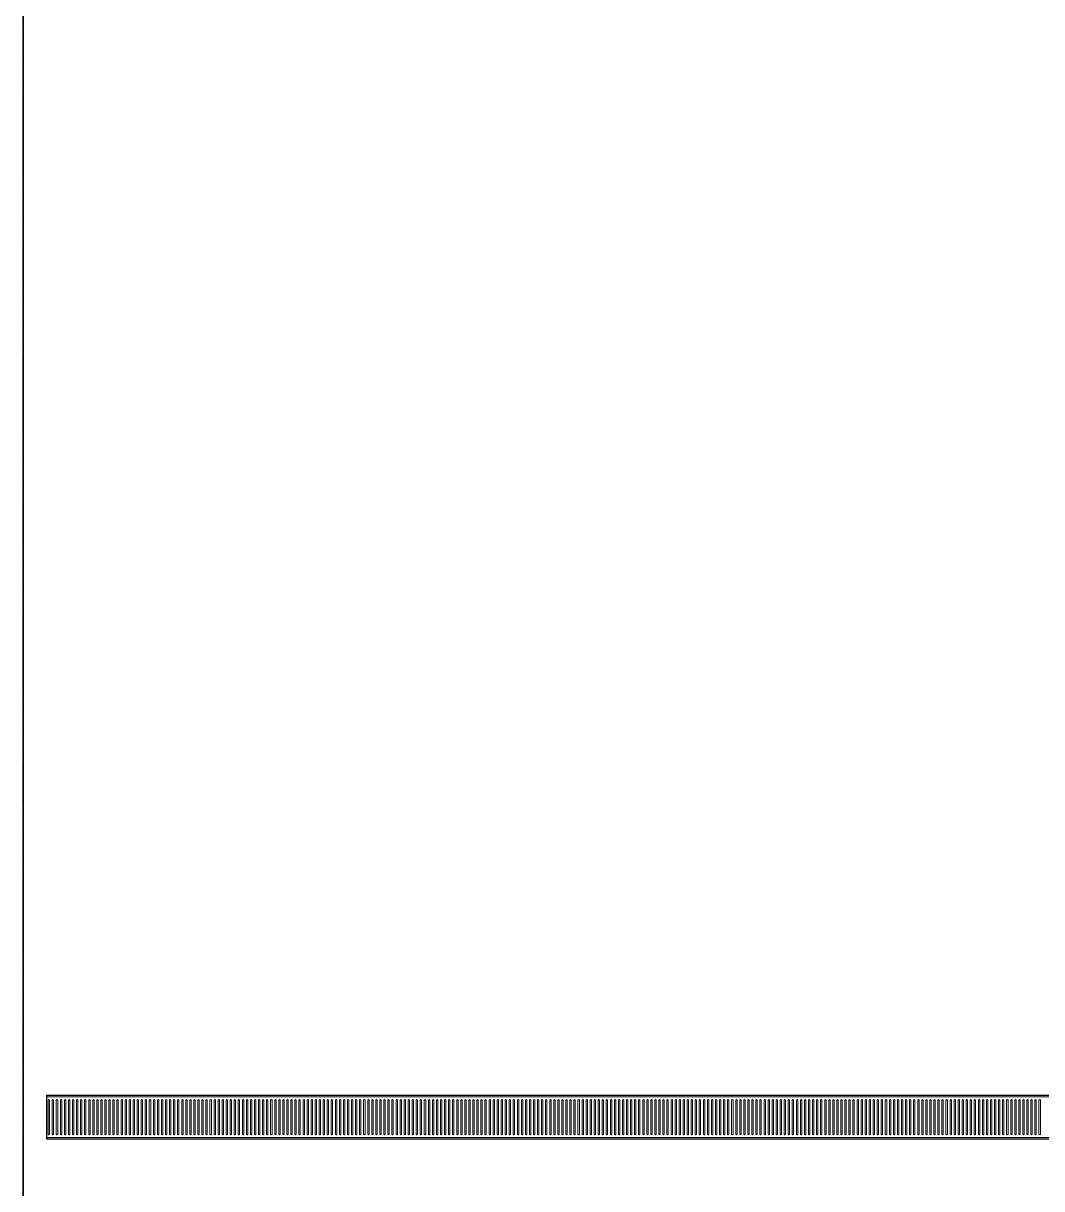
# Model space of a CAD drawing. Header units: millimetres. Extents: x -677815 to 476396, y -125373 to 39000.
# Drawn here: x 0 to 7556, y 4417 to 13061 of the extents above; entities that cross this region are included whole.
import ezdxf

# ---------------------------------------------------------------- set-up
doc = ezdxf.new("R2010")
doc.units = ezdxf.units.MM
doc.linetypes.add('Xref building Toll$0$Grid Line', pattern=[22.225, 12.7, -3.175, 3.175, -3.175])
for name, color, linetype, lineweight in [('AM_BOR', 4, 'Continuous', 25), ('Xref building Toll$0$A-FLOR', 192, 'Continuous', 25), ('Xref building Toll$0$A-GENM', 13, 'Continuous', 9)]:
    doc.layers.add(name, color=color, linetype=linetype, lineweight=lineweight)
doc.layers.add('Xref building Toll$0$S-GRID', color=8, linetype='Continuous')

# ---------------------------------------------------------------- blocks, each defined once
blk = doc.blocks.new('Xref building Toll$0$Toll Grids')
at = {"layer": 'Xref building Toll$0$S-GRID', "linetype": 'Xref building Toll$0$Grid Line'}
blk.add_line((0, -125373.3), (0, 36031.5), dxfattribs=at)
blk = doc.blocks.new('Xref building Toll$0$Trench_Drain_5744 - 300mm Wide-1264381-MASTER GROUND FLOOR')
at = {"layer": 'Xref building Toll$0$A-GENM'}
for p, q in [((-26929.5, 162.7), (-26929.5, -162.7)), ((-26929.5, 162.7), (26929.5, 162.7)), ((-26929.5, 150), (26929.5, 150)), ((-26919.5, -125), (-26919.5, 125)), ((-26909.5, 125), (-26909.5, -125)), ((-26889.5, -125), (-26889.5, 125)), ((-26879.5, 125), (-26879.5, -125)), ((-26859.5, -125), (-26859.5, 125)), ((-26849.5, 125), (-26849.5, -125)), ((-26829.5, -125), (-26829.5, 125)), ((-26819.5, 125), (-26819.5, -125)), ((-26799.5, -125), (-26799.5, 125)), ((-26789.5, 125), (-26789.5, -125)), ((-26769.5, -125), (-26769.5, 125)), ((-26759.5, 125), (-26759.5, -125)), ((-26739.5, -125), (-26739.5, 125)), ((-26729.5, 125), (-26729.5, -125)), ((-26709.5, -125), (-26709.5, 125)), ((-26699.5, 125), (-26699.5, -125)), ((-26679.5, -125), (-26679.5, 125)), ((-26669.5, 125), (-26669.5, -125)), ((-26649.5, -125), (-26649.5, 125)), ((-26639.5, 125), (-26639.5, -125)), ((-26619.4, -125), (-26619.4, 125)), ((-26609.4, 125), (-26609.4, -125)), ((-26589.4, -125), (-26589.4, 125)), ((-26579.4, 125), (-26579.4, -125)), ((-26559.4, -125), (-26559.4, 125)), ((-26549.4, 125), (-26549.4, -125)), ((-26529.4, -125), (-26529.4, 125)), ((-26519.4, 125), (-26519.4, -125)), ((-26499.4, -125), (-26499.4, 125)), ((-26489.4, 125), (-26489.4, -125)), ((-26469.4, -125), (-26469.4, 125)), ((-26459.4, 125), (-26459.4, -125)), ((-26439.4, -125), (-26439.4, 125)), ((-26429.4, 125), (-26429.4, -125)), ((-26409.4, -125), (-26409.4, 125)), ((-26399.4, 125), (-26399.4, -125)), ((-26379.4, -125), (-26379.4, 125)), ((-26369.4, 125), (-26369.4, -125)), ((-26349.4, -125), (-26349.4, 125)), ((-26339.4, 125), (-26339.4, -125)), ((-26319.4, -125), (-26319.4, 125)), ((-26309.4, 125), (-26309.4, -125)), ((-26289.4, -125), (-26289.4, 125)), ((-26279.4, 125), (-26279.4, -125)), ((-26259.4, -125), (-26259.4, 125)), ((-26249.4, 125), (-26249.4, -125)), ((-26229.4, -125), (-26229.4, 125)), ((-26219.4, 125), (-26219.4, -125)), ((-26199.4, -125), (-26199.4, 125)), ((-26189.4, 125), (-26189.4, -125)), ((-26169.4, -125), (-26169.4, 125)), ((-26159.4, 125), (-26159.4, -125)), ((-26139.4, -125), (-26139.4, 125)), ((-26129.4, 125), (-26129.4, -125)), ((-26109.4, -125), (-26109.4, 125)), ((-26099.4, 125), (-26099.4, -125)), ((-26079.4, -125), (-26079.4, 125)), ((-26069.4, 125), (-26069.4, -125)), ((-26049.4, -125), (-26049.4, 125)), ((-26039.4, 125), (-26039.4, -125)), ((-26019.3, -125), (-26019.3, 125)), ((-26009.3, 125), (-26009.3, -125)), ((-25989.3, -125), (-25989.3, 125)), ((-25979.3, 125), (-25979.3, -125)), ((-25959.3, -125), (-25959.3, 125)), ((-25949.3, 125), (-25949.3, -125)), ((-25929.3, -125), (-25929.3, 125)), ((-25919.3, 125), (-25919.3, -125)), ((-25899.3, -125), (-25899.3, 125)), ((-25889.3, 125), (-25889.3, -125)), ((-25869.3, -125), (-25869.3, 125)), ((-25859.3, 125), (-25859.3, -125)), ((-25839.3, -125), (-25839.3, 125)), ((-25829.3, 125), (-25829.3, -125)), ((-25809.3, -125), (-25809.3, 125)), ((-25799.3, 125), (-25799.3, -125)), ((-25779.3, -125), (-25779.3, 125)), ((-25769.3, 125), (-25769.3, -125)), ((-25749.3, -125), (-25749.3, 125)), ((-25739.3, 125), (-25739.3, -125)), ((-25719.3, -125), (-25719.3, 125)), ((-25709.3, 125), (-25709.3, -125)), ((-25689.3, -125), (-25689.3, 125)), ((-25679.3, 125), (-25679.3, -125)), ((-25659.3, -125), (-25659.3, 125)), ((-25649.3, 125), (-25649.3, -125)), ((-25629.3, -125), (-25629.3, 125)), ((-25619.3, 125), (-25619.3, -125)), ((-25599.3, -125), (-25599.3, 125)), ((-25589.3, 125), (-25589.3, -125)), ((-25569.3, -125), (-25569.3, 125)), ((-25559.3, 125), (-25559.3, -125)), ((-25539.3, -125), (-25539.3, 125)), ((-25529.3, 125), (-25529.3, -125)), ((-25509.3, -125), (-25509.3, 125)), ((-25499.3, 125), (-25499.3, -125)), ((-25479.3, -125), (-25479.3, 125)), ((-25469.3, 125), (-25469.3, -125)), ((-25449.3, -125), (-25449.3, 125)), ((-25439.3, 125), (-25439.3, -125)), ((-25419.2, -125), (-25419.2, 125)), ((-25409.2, 125), (-25409.2, -125)), ((-25389.2, -125), (-25389.2, 125)), ((-25379.2, 125), (-25379.2, -125)), ((-25359.2, -125), (-25359.2, 125)), ((-25349.2, 125), (-25349.2, -125)), ((-25329.2, -125), (-25329.2, 125)), ((-25319.2, 125), (-25319.2, -125)), ((-25299.2, -125), (-25299.2, 125)), ((-25289.2, 125), (-25289.2, -125)), ((-25269.2, -125), (-25269.2, 125)), ((-25259.2, 125), (-25259.2, -125)), ((-25239.2, -125), (-25239.2, 125)), ((-25229.2, 125), (-25229.2, -125)), ((-25209.2, -125), (-25209.2, 125)), ((-25199.2, 125), (-25199.2, -125)), ((-25179.2, -125), (-25179.2, 125)), ((-25169.2, 125), (-25169.2, -125)), ((-25149.2, -125), (-25149.2, 125)), ((-25139.2, 125), (-25139.2, -125)), ((-25119.2, -125), (-25119.2, 125)), ((-25109.2, 125), (-25109.2, -125)), ((-25089.2, -125), (-25089.2, 125)), ((-25079.2, 125), (-25079.2, -125)), ((-25059.2, -125), (-25059.2, 125)), ((-25049.2, 125), (-25049.2, -125)), ((-25029.2, -125), (-25029.2, 125)), ((-25019.2, 125), (-25019.2, -125)), ((-24999.2, -125), (-24999.2, 125)), ((-24989.2, 125), (-24989.2, -125)), ((-24969.2, -125), (-24969.2, 125)), ((-24959.2, 125), (-24959.2, -125)), ((-24939.2, -125), (-24939.2, 125)), ((-24929.2, 125), (-24929.2, -125)), ((-24909.2, -125), (-24909.2, 125)), ((-24899.2, 125), (-24899.2, -125)), ((-24879.2, -125), (-24879.2, 125)), ((-24869.2, 125), (-24869.2, -125)), ((-24849.2, -125), (-24849.2, 125)), ((-24839.2, 125), (-24839.2, -125)), ((-24819.1, -125), (-24819.1, 125)), ((-24809.1, 125), (-24809.1, -125)), ((-24789.1, -125), (-24789.1, 125)), ((-24779.1, 125), (-24779.1, -125)), ((-24759.1, -125), (-24759.1, 125)), ((-24749.1, 125), (-24749.1, -125)), ((-24729.1, -125), (-24729.1, 125)), ((-24719.1, 125), (-24719.1, -125)), ((-24699.1, -125), (-24699.1, 125)), ((-24689.1, 125), (-24689.1, -125)), ((-24669.1, -125), (-24669.1, 125)), ((-24659.1, 125), (-24659.1, -125)), ((-24639.1, -125), (-24639.1, 125)), ((-24629.1, 125), (-24629.1, -125)), ((-24609.1, -125), (-24609.1, 125)), ((-24599.1, 125), (-24599.1, -125)), ((-24579.1, -125), (-24579.1, 125)), ((-24569.1, 125), (-24569.1, -125)), ((-24549.1, -125), (-24549.1, 125)), ((-24539.1, 125), (-24539.1, -125)), ((-24519.1, -125), (-24519.1, 125)), ((-24509.1, 125), (-24509.1, -125)), ((-24489.1, -125), (-24489.1, 125)), ((-24479.1, 125), (-24479.1, -125)), ((-24459.1, -125), (-24459.1, 125)), ((-24449.1, 125), (-24449.1, -125)), ((-24429.1, -125), (-24429.1, 125)), ((-24419.1, 125), (-24419.1, -125)), ((-24399.1, -125), (-24399.1, 125)), ((-24389.1, 125), (-24389.1, -125)), ((-24369.1, -125), (-24369.1, 125)), ((-24359.1, 125), (-24359.1, -125)), ((-24339.1, -125), (-24339.1, 125)), ((-24329.1, 125), (-24329.1, -125)), ((-24309.1, -125), (-24309.1, 125)), ((-24299.1, 125), (-24299.1, -125)), ((-24279.1, -125), (-24279.1, 125)), ((-24269.1, 125), (-24269.1, -125)), ((-24249.1, -125), (-24249.1, 125)), ((-24239.1, 125), (-24239.1, -125)), ((-24219, -125), (-24219, 125)), ((-24209, 125), (-24209, -125)), ((-24189, -125), (-24189, 125)), ((-24179, 125), (-24179, -125)), ((-24159, -125), (-24159, 125)), ((-24149, 125), (-24149, -125)), ((-24129, -125), (-24129, 125)), ((-24119, 125), (-24119, -125)), ((-24099, -125), (-24099, 125)), ((-24089, 125), (-24089, -125)), ((-24069, -125), (-24069, 125)), ((-24059, 125), (-24059, -125)), ((-24039, -125), (-24039, 125)), ((-24029, 125), (-24029, -125)), ((-24009, -125), (-24009, 125)), ((-23999, 125), (-23999, -125)), ((-23979, -125), (-23979, 125)), ((-23969, 125), (-23969, -125)), ((-23949, -125), (-23949, 125)), ((-23939, 125), (-23939, -125)), ((-23919, -125), (-23919, 125)), ((-23909, 125), (-23909, -125)), ((-23889, -125), (-23889, 125)), ((-23879, 125), (-23879, -125)), ((-23859, -125), (-23859, 125)), ((-23849, 125), (-23849, -125)), ((-23829, -125), (-23829, 125)), ((-23819, 125), (-23819, -125)), ((-23799, -125), (-23799, 125)), ((-23789, 125), (-23789, -125)), ((-23769, -125), (-23769, 125)), ((-23759, 125), (-23759, -125)), ((-23739, -125), (-23739, 125)), ((-23729, 125), (-23729, -125)), ((-23709, -125), (-23709, 125)), ((-23699, 125), (-23699, -125)), ((-23679, -125), (-23679, 125)), ((-23669, 125), (-23669, -125)), ((-23649, -125), (-23649, 125)), ((-23639, 125), (-23639, -125)), ((-23618.9, -125), (-23618.9, 125)), ((-23608.9, 125), (-23608.9, -125)), ((-23588.9, -125), (-23588.9, 125)), ((-23578.9, 125), (-23578.9, -125)), ((-23558.9, -125), (-23558.9, 125)), ((-23548.9, 125), (-23548.9, -125)), ((-23528.9, -125), (-23528.9, 125)), ((-23518.9, 125), (-23518.9, -125)), ((-23498.9, -125), (-23498.9, 125)), ((-23488.9, 125), (-23488.9, -125)), ((-23468.9, -125), (-23468.9, 125)), ((-23458.9, 125), (-23458.9, -125)), ((-23438.9, -125), (-23438.9, 125)), ((-23428.9, 125), (-23428.9, -125)), ((-23408.9, -125), (-23408.9, 125)), ((-23398.9, 125), (-23398.9, -125)), ((-23378.9, -125), (-23378.9, 125)), ((-23368.9, 125), (-23368.9, -125)), ((-23348.9, -125), (-23348.9, 125)), ((-23338.9, 125), (-23338.9, -125)), ((-23318.9, -125), (-23318.9, 125)), ((-23308.9, 125), (-23308.9, -125)), ((-23288.9, -125), (-23288.9, 125)), ((-23278.9, 125), (-23278.9, -125)), ((-23258.9, -125), (-23258.9, 125)), ((-23248.9, 125), (-23248.9, -125)), ((-23228.9, -125), (-23228.9, 125)), ((-23218.9, 125), (-23218.9, -125)), ((-23198.9, -125), (-23198.9, 125)), ((-23188.9, 125), (-23188.9, -125)), ((-23168.9, -125), (-23168.9, 125)), ((-23158.9, 125), (-23158.9, -125)), ((-23138.9, -125), (-23138.9, 125)), ((-23128.9, 125), (-23128.9, -125)), ((-23108.9, -125), (-23108.9, 125)), ((-23098.9, 125), (-23098.9, -125)), ((-23078.9, -125), (-23078.9, 125)), ((-23068.9, 125), (-23068.9, -125)), ((-23048.9, -125), (-23048.9, 125)), ((-23038.9, 125), (-23038.9, -125)), ((-23018.8, -125), (-23018.8, 125)), ((-23008.8, 125), (-23008.8, -125)), ((-22988.8, -125), (-22988.8, 125)), ((-22978.8, 125), (-22978.8, -125)), ((-22958.8, -125), (-22958.8, 125)), ((-22948.8, 125), (-22948.8, -125)), ((-22928.8, -125), (-22928.8, 125)), ((-22918.8, 125), (-22918.8, -125)), ((-22898.8, -125), (-22898.8, 125)), ((-22888.8, 125), (-22888.8, -125)), ((-22868.8, -125), (-22868.8, 125)), ((-22858.8, 125), (-22858.8, -125)), ((-22838.8, -125), (-22838.8, 125)), ((-22828.8, 125), (-22828.8, -125)), ((-22808.8, -125), (-22808.8, 125)), ((-22798.8, 125), (-22798.8, -125)), ((-22778.8, -125), (-22778.8, 125)), ((-22768.8, 125), (-22768.8, -125)), ((-22748.8, -125), (-22748.8, 125)), ((-22738.8, 125), (-22738.8, -125)), ((-22718.8, -125), (-22718.8, 125)), ((-22708.8, 125), (-22708.8, -125)), ((-22688.8, -125), (-22688.8, 125)), ((-22678.8, 125), (-22678.8, -125)), ((-22658.8, -125), (-22658.8, 125)), ((-22648.8, 125), (-22648.8, -125)), ((-22628.8, -125), (-22628.8, 125)), ((-22618.8, 125), (-22618.8, -125)), ((-22598.8, -125), (-22598.8, 125)), ((-22588.8, 125), (-22588.8, -125)), ((-22568.8, -125), (-22568.8, 125)), ((-22558.8, 125), (-22558.8, -125)), ((-22538.8, -125), (-22538.8, 125)), ((-22528.8, 125), (-22528.8, -125)), ((-22508.8, -125), (-22508.8, 125)), ((-22498.8, 125), (-22498.8, -125)), ((-22478.8, -125), (-22478.8, 125)), ((-22468.8, 125), (-22468.8, -125)), ((-22448.8, -125), (-22448.8, 125)), ((-22438.8, 125), (-22438.8, -125)), ((-22418.7, -125), (-22418.7, 125)), ((-22408.7, 125), (-22408.7, -125)), ((-22388.7, -125), (-22388.7, 125)), ((-22378.7, 125), (-22378.7, -125)), ((-22358.7, -125), (-22358.7, 125)), ((-22348.7, 125), (-22348.7, -125)), ((-22328.7, -125), (-22328.7, 125)), ((-22318.7, 125), (-22318.7, -125)), ((-22298.7, -125), (-22298.7, 125)), ((-22288.7, 125), (-22288.7, -125)), ((-22268.7, -125), (-22268.7, 125)), ((-22258.7, 125), (-22258.7, -125)), ((-22238.7, -125), (-22238.7, 125)), ((-22228.7, 125), (-22228.7, -125)), ((-22208.7, -125), (-22208.7, 125)), ((-22198.7, 125), (-22198.7, -125)), ((-22178.7, -125), (-22178.7, 125)), ((-22168.7, 125), (-22168.7, -125)), ((-22148.7, -125), (-22148.7, 125)), ((-22138.7, 125), (-22138.7, -125)), ((-22118.7, -125), (-22118.7, 125)), ((-22108.7, 125), (-22108.7, -125)), ((-22088.7, -125), (-22088.7, 125)), ((-22078.7, 125), (-22078.7, -125)), ((-22058.7, -125), (-22058.7, 125)), ((-22048.7, 125), (-22048.7, -125)), ((-22028.7, -125), (-22028.7, 125)), ((-22018.7, 125), (-22018.7, -125)), ((-21998.7, -125), (-21998.7, 125)), ((-21988.7, 125), (-21988.7, -125)), ((-21968.7, -125), (-21968.7, 125)), ((-21958.7, 125), (-21958.7, -125)), ((-21938.7, -125), (-21938.7, 125)), ((-21928.7, 125), (-21928.7, -125)), ((-21908.7, -125), (-21908.7, 125)), ((-21898.7, 125), (-21898.7, -125)), ((-21878.7, -125), (-21878.7, 125)), ((-21868.7, 125), (-21868.7, -125)), ((-21848.7, -125), (-21848.7, 125)), ((-21838.7, 125), (-21838.7, -125)), ((-21818.6, -125), (-21818.6, 125)), ((-21808.6, 125), (-21808.6, -125)), ((-21788.6, -125), (-21788.6, 125)), ((-21778.6, 125), (-21778.6, -125)), ((-21758.6, -125), (-21758.6, 125)), ((-21748.6, 125), (-21748.6, -125)), ((-21728.6, -125), (-21728.6, 125)), ((-21718.6, 125), (-21718.6, -125)), ((-21698.6, -125), (-21698.6, 125)), ((-21688.6, 125), (-21688.6, -125)), ((-21668.6, -125), (-21668.6, 125)), ((-21658.6, 125), (-21658.6, -125)), ((-21638.6, -125), (-21638.6, 125)), ((-21628.6, 125), (-21628.6, -125)), ((-21608.6, -125), (-21608.6, 125)), ((-21598.6, 125), (-21598.6, -125)), ((-21578.6, -125), (-21578.6, 125)), ((-21568.6, 125), (-21568.6, -125)), ((-21548.6, -125), (-21548.6, 125)), ((-21538.6, 125), (-21538.6, -125)), ((-21518.6, -125), (-21518.6, 125)), ((-21508.6, 125), (-21508.6, -125)), ((-21488.6, -125), (-21488.6, 125)), ((-21478.6, 125), (-21478.6, -125)), ((-21458.6, -125), (-21458.6, 125)), ((-21448.6, 125), (-21448.6, -125)), ((-21428.6, -125), (-21428.6, 125)), ((-21418.6, 125), (-21418.6, -125)), ((-21398.6, -125), (-21398.6, 125)), ((-21388.6, 125), (-21388.6, -125)), ((-21368.6, -125), (-21368.6, 125)), ((-21358.6, 125), (-21358.6, -125)), ((-21338.6, -125), (-21338.6, 125)), ((-21328.6, 125), (-21328.6, -125)), ((-21308.6, -125), (-21308.6, 125)), ((-21298.6, 125), (-21298.6, -125)), ((-21278.6, -125), (-21278.6, 125)), ((-21268.6, 125), (-21268.6, -125)), ((-21248.6, -125), (-21248.6, 125)), ((-21238.6, 125), (-21238.6, -125)), ((-21218.5, -125), (-21218.5, 125)), ((-21208.5, 125), (-21208.5, -125)), ((-21188.5, -125), (-21188.5, 125)), ((-21178.5, 125), (-21178.5, -125)), ((-21158.5, -125), (-21158.5, 125)), ((-21148.5, 125), (-21148.5, -125)), ((-21128.5, -125), (-21128.5, 125)), ((-21118.5, 125), (-21118.5, -125)), ((-21098.5, -125), (-21098.5, 125)), ((-21088.5, 125), (-21088.5, -125)), ((-21068.5, -125), (-21068.5, 125)), ((-21058.5, 125), (-21058.5, -125)), ((-21038.5, -125), (-21038.5, 125)), ((-21028.5, 125), (-21028.5, -125)), ((-21008.5, -125), (-21008.5, 125)), ((-20998.5, 125), (-20998.5, -125)), ((-20978.5, -125), (-20978.5, 125)), ((-20968.5, 125), (-20968.5, -125)), ((-20948.5, -125), (-20948.5, 125)), ((-20938.5, 125), (-20938.5, -125)), ((-20918.5, -125), (-20918.5, 125)), ((-20908.5, 125), (-20908.5, -125)), ((-20888.5, -125), (-20888.5, 125)), ((-20878.5, 125), (-20878.5, -125)), ((-20858.5, -125), (-20858.5, 125)), ((-20848.5, 125), (-20848.5, -125)), ((-20828.5, -125), (-20828.5, 125)), ((-20818.5, 125), (-20818.5, -125)), ((-20798.5, -125), (-20798.5, 125)), ((-20788.5, 125), (-20788.5, -125)), ((-20768.5, -125), (-20768.5, 125)), ((-20758.5, 125), (-20758.5, -125)), ((-20738.5, -125), (-20738.5, 125)), ((-20728.5, 125), (-20728.5, -125)), ((-20708.5, -125), (-20708.5, 125)), ((-20698.5, 125), (-20698.5, -125)), ((-20678.5, -125), (-20678.5, 125)), ((-20668.5, 125), (-20668.5, -125)), ((-20648.5, -125), (-20648.5, 125)), ((-20638.5, 125), (-20638.5, -125)), ((-20618.4, -125), (-20618.4, 125)), ((-20608.4, 125), (-20608.4, -125)), ((-20588.4, -125), (-20588.4, 125)), ((-20578.4, 125), (-20578.4, -125)), ((-20558.4, -125), (-20558.4, 125)), ((-20548.4, 125), (-20548.4, -125)), ((-20528.4, -125), (-20528.4, 125)), ((-20518.4, 125), (-20518.4, -125)), ((-20498.4, -125), (-20498.4, 125)), ((-20488.4, 125), (-20488.4, -125)), ((-20468.4, -125), (-20468.4, 125)), ((-20458.4, 125), (-20458.4, -125)), ((-20438.4, -125), (-20438.4, 125)), ((-20428.4, 125), (-20428.4, -125)), ((-20408.4, -125), (-20408.4, 125)), ((-20398.4, 125), (-20398.4, -125)), ((-20378.4, -125), (-20378.4, 125)), ((-20368.4, 125), (-20368.4, -125)), ((-20348.4, -125), (-20348.4, 125)), ((-20338.4, 125), (-20338.4, -125)), ((-20318.4, -125), (-20318.4, 125)), ((-20308.4, 125), (-20308.4, -125)), ((-20288.4, -125), (-20288.4, 125)), ((-20278.4, 125), (-20278.4, -125)), ((-20258.4, -125), (-20258.4, 125)), ((-20248.4, 125), (-20248.4, -125)), ((-20228.4, -125), (-20228.4, 125)), ((-20218.4, 125), (-20218.4, -125)), ((-20198.4, -125), (-20198.4, 125)), ((-20188.4, 125), (-20188.4, -125)), ((-20168.4, -125), (-20168.4, 125)), ((-20158.4, 125), (-20158.4, -125)), ((-20138.4, -125), (-20138.4, 125)), ((-20128.4, 125), (-20128.4, -125)), ((-20108.4, -125), (-20108.4, 125)), ((-20098.4, 125), (-20098.4, -125)), ((-20078.4, -125), (-20078.4, 125)), ((-20068.4, 125), (-20068.4, -125)), ((-20048.4, -125), (-20048.4, 125)), ((-20038.4, 125), (-20038.4, -125)), ((-20018.3, -125), (-20018.3, 125)), ((-20008.3, 125), (-20008.3, -125)), ((-19988.3, -125), (-19988.3, 125)), ((-19978.3, 125), (-19978.3, -125)), ((-19958.3, -125), (-19958.3, 125)), ((-19948.3, 125), (-19948.3, -125)), ((-19928.3, -125), (-19928.3, 125)), ((-19918.3, 125), (-19918.3, -125)), ((-19898.3, -125), (-19898.3, 125)), ((-19888.3, 125), (-19888.3, -125)), ((-19868.3, -125), (-19868.3, 125)), ((-19858.3, 125), (-19858.3, -125)), ((-19838.3, -125), (-19838.3, 125)), ((-19828.3, 125), (-19828.3, -125)), ((-19808.3, -125), (-19808.3, 125)), ((-19798.3, 125), (-19798.3, -125)), ((-19778.3, -125), (-19778.3, 125)), ((-19768.3, 125), (-19768.3, -125)), ((-19748.3, -125), (-19748.3, 125)), ((-19738.3, 125), (-19738.3, -125)), ((-19718.3, -125), (-19718.3, 125)), ((-19708.3, 125), (-19708.3, -125)), ((-19688.3, -125), (-19688.3, 125)), ((-19678.3, 125), (-19678.3, -125)), ((-19658.3, -125), (-19658.3, 125)), ((-19648.3, 125), (-19648.3, -125)), ((-19628.3, -125), (-19628.3, 125)), ((-19618.3, 125), (-19618.3, -125)), ((-19598.3, -125), (-19598.3, 125)), ((-19588.3, 125), (-19588.3, -125)), ((-19568.3, -125), (-19568.3, 125)), ((-19558.3, 125), (-19558.3, -125)), ((-26929.5, -150), (26929.5, -150)), ((-26929.5, -162.7), (26929.5, -162.7))]:
    blk.add_line(p, q, dxfattribs=at)
for centre, start, end in [((-26914.5, 125), 0, 180), ((-26884.5, 125), 0, 180), ((-26854.5, 125), 0, 180), ((-26824.5, 125), 0, 180), ((-26794.5, 125), 0, 180), ((-26764.5, 125), 0, 180), ((-26734.5, 125), 0, 180), ((-26704.5, 125), 0, 180), ((-26674.5, 125), 0, 180), ((-26644.5, 125), 0, 180), ((-26614.4, 125), 0, 180), ((-26584.4, 125), 0, 180), ((-26554.4, 125), 0, 180), ((-26524.4, 125), 360, 180), ((-26494.4, 125), 0, 180), ((-26464.4, 125), 0, 180), ((-26434.4, 125), 360, 180), ((-26404.4, 125), 0, 180), ((-26374.4, 125), 0, 180), ((-26344.4, 125), 0, 180), ((-26314.4, 125), 0, 180), ((-26284.4, 125), 0, 180), ((-26254.4, 125), 0, 180), ((-26224.4, 125), 0, 180), ((-26194.4, 125), 0, 180), ((-26164.4, 125), 0, 180), ((-26134.4, 125), 0, 180), ((-26104.4, 125), 0, 180), ((-26074.4, 125), 0, 180), ((-26044.4, 125), 0, 180), ((-26014.3, 125), 0, 180), ((-25984.3, 125), 0, 180), ((-25954.3, 125), 0, 180), ((-25924.3, 125), 0, 180), ((-25894.3, 125), 0, 180), ((-25864.3, 125), 0, 180), ((-25834.3, 125), 0, 180), ((-25804.3, 125), 0, 180), ((-25774.3, 125), 0, 180), ((-25744.3, 125), 0, 180), ((-25714.3, 125), 0, 180), ((-25684.3, 125), 0, 180), ((-25654.3, 125), 0, 180), ((-25624.3, 125), 0, 180), ((-25594.3, 125), 0, 180), ((-25564.3, 125), 0, 180), ((-25534.3, 125), 0, 180), ((-25504.3, 125), 0, 180), ((-25474.3, 125), 0, 180), ((-25444.3, 125), 0, 180), ((-25414.2, 125), 0, 180), ((-25384.2, 125), 0, 180), ((-25354.2, 125), 0, 180), ((-25324.2, 125), 0, 180), ((-25294.2, 125), 0, 180), ((-25264.2, 125), 0, 180), ((-25234.2, 125), 0, 180), ((-25204.2, 125), 0, 180), ((-25174.2, 125), 0, 180), ((-25144.2, 125), 0, 180), ((-25114.2, 125), 0, 180), ((-25084.2, 125), 0, 180), ((-25054.2, 125), 0, 180), ((-25024.2, 125), 0, 180), ((-24994.2, 125), 0, 180), ((-24964.2, 125), 0, 180), ((-24934.2, 125), 0, 180), ((-24904.2, 125), 0, 180), ((-24874.2, 125), 0, 180), ((-24844.2, 125), 0, 180), ((-24814.1, 125), 0, 180), ((-24784.1, 125), 0, 180), ((-24754.1, 125), 0, 180), ((-24724.1, 125), 0, 180), ((-24694.1, 125), 0, 180), ((-24664.1, 125), 0, 180), ((-24634.1, 125), 0, 180), ((-24604.1, 125), 0, 180), ((-24574.1, 125), 0, 180), ((-24544.1, 125), 0, 180), ((-24514.1, 125), 0, 180), ((-24484.1, 125), 0, 180), ((-24454.1, 125), 0, 180), ((-24424.1, 125), 0, 180), ((-24394.1, 125), 0, 180), ((-24364.1, 125), 0, 180), ((-24334.1, 125), 0, 180), ((-24304.1, 125), 0, 180), ((-24274.1, 125), 0, 180), ((-24244.1, 125), 0, 180), ((-24214, 125), 0, 180), ((-24184, 125), 0, 180), ((-24154, 125), 0, 180), ((-24124, 125), 0, 180), ((-24094, 125), 0, 180), ((-24064, 125), 0, 180), ((-24034, 125), 0, 180), ((-24004, 125), 0, 180), ((-23974, 125), 0, 180), ((-23944, 125), 0, 180), ((-23914, 125), 0, 180), ((-23884, 125), 0, 180), ((-23854, 125), 0, 180), ((-23824, 125), 0, 180), ((-23794, 125), 0, 180), ((-23764, 125), 0, 180), ((-23734, 125), 0, 180), ((-23704, 125), 0, 180), ((-23674, 125), 0, 180), ((-23644, 125), 0, 180), ((-23613.9, 125), 0, 180), ((-23583.9, 125), 0, 180), ((-23553.9, 125), 0, 180), ((-23523.9, 125), 0, 180), ((-23493.9, 125), 0, 180), ((-23463.9, 125), 0, 180), ((-23433.9, 125), 0, 180), ((-23403.9, 125), 0, 180), ((-23373.9, 125), 0, 180), ((-23343.9, 125), 0, 180), ((-23313.9, 125), 0, 180), ((-23283.9, 125), 0, 180), ((-23253.9, 125), 0, 180), ((-23223.9, 125), 0, 180), ((-23193.9, 125), 0, 180), ((-23163.9, 125), 0, 180), ((-23133.9, 125), 0, 180), ((-23103.9, 125), 0, 180), ((-23073.9, 125), 0, 180), ((-23043.9, 125), 0, 180), ((-23013.8, 125), 0, 180), ((-22983.8, 125), 0, 180), ((-22953.8, 125), 0, 180), ((-22923.8, 125), 0, 180), ((-22893.8, 125), 0, 180), ((-22863.8, 125), 0, 180), ((-22833.8, 125), 0, 180), ((-22803.8, 125), 0, 180), ((-22773.8, 125), 0, 180), ((-22743.8, 125), 0, 180), ((-22713.8, 125), 0, 180), ((-22683.8, 125), 0, 180), ((-22653.8, 125), 0, 180), ((-22623.8, 125), 0, 180), ((-22593.8, 125), 0, 180), ((-22563.8, 125), 0, 180), ((-22533.8, 125), 0, 180), ((-22503.8, 125), 0, 180), ((-22473.8, 125), 0, 180), ((-22443.8, 125), 0, 180), ((-22413.7, 125), 0, 180), ((-22383.7, 125), 0, 180), ((-22353.7, 125), 0, 180), ((-22323.7, 125), 0, 180), ((-22293.7, 125), 0, 180), ((-22263.7, 125), 0, 180), ((-22233.7, 125), 0, 180), ((-22203.7, 125), 0, 180), ((-22173.7, 125), 0, 180), ((-22143.7, 125), 0, 180), ((-22113.7, 125), 0, 180), ((-22083.7, 125), 0, 180), ((-22053.7, 125), 0, 180), ((-22023.7, 125), 0, 180), ((-21993.7, 125), 0, 180), ((-21963.7, 125), 0, 180), ((-21933.7, 125), 0, 180), ((-21903.7, 125), 0, 180), ((-21873.7, 125), 0, 180), ((-21843.7, 125), 0, 180), ((-21813.6, 125), 0, 180), ((-21783.6, 125), 0, 180), ((-21753.6, 125), 0, 180), ((-21723.6, 125), 0, 180), ((-21693.6, 125), 0, 180), ((-21663.6, 125), 0, 180), ((-21633.6, 125), 0, 180), ((-21603.6, 125), 0, 180), ((-21573.6, 125), 0, 180), ((-21543.6, 125), 0, 180), ((-21513.6, 125), 0, 180), ((-21483.6, 125), 0, 180), ((-21453.6, 125), 0, 180), ((-21423.6, 125), 0, 180), ((-21393.6, 125), 0, 180), ((-21363.6, 125), 0, 180), ((-21333.6, 125), 0, 180), ((-21303.6, 125), 0, 180), ((-21273.6, 125), 0, 180), ((-21243.6, 125), 0, 180), ((-21213.5, 125), 0, 180), ((-21183.5, 125), 0, 180), ((-21153.5, 125), 0, 180), ((-21123.5, 125), 0, 180), ((-21093.5, 125), 0, 180), ((-21063.5, 125), 0, 180), ((-21033.5, 125), 0, 180), ((-21003.5, 125), 0, 180), ((-20973.5, 125), 0, 180), ((-20943.5, 125), 0, 180), ((-20913.5, 125), 0, 180), ((-20883.5, 125), 0, 180), ((-20853.5, 125), 0, 180), ((-20823.5, 125), 0, 180), ((-20793.5, 125), 0, 180), ((-20763.5, 125), 0, 180), ((-20733.5, 125), 0, 180), ((-20703.5, 125), 0, 180), ((-20673.5, 125), 0, 180), ((-20643.5, 125), 0, 180), ((-20613.4, 125), 0, 180), ((-20583.4, 125), 0, 180), ((-20553.4, 125), 0, 180), ((-20523.4, 125), 0, 180), ((-20493.4, 125), 0, 180), ((-20463.4, 125), 0, 180), ((-20433.4, 125), 0, 180), ((-20403.4, 125), 0, 180), ((-20373.4, 125), 0, 180), ((-20343.4, 125), 0, 180), ((-20313.4, 125), 0, 180), ((-20283.4, 125), 0, 180), ((-20253.4, 125), 0, 180), ((-20223.4, 125), 0, 180), ((-20193.4, 125), 0, 180), ((-20163.4, 125), 0, 180), ((-20133.4, 125), 0, 180), ((-20103.4, 125), 0, 180), ((-20073.4, 125), 0, 180), ((-20043.4, 125), 0, 180), ((-20013.3, 125), 0, 180), ((-19983.3, 125), 0, 180), ((-19953.3, 125), 0, 180), ((-19923.3, 125), 0, 180), ((-19893.3, 125), 0, 180), ((-19863.3, 125), 0, 180), ((-19833.3, 125), 0, 180), ((-19803.3, 125), 0, 180), ((-19773.3, 125), 0, 180), ((-19743.3, 125), 0, 180), ((-19713.3, 125), 0, 180), ((-19683.3, 125), 0, 180), ((-19653.3, 125), 0, 180), ((-19623.3, 125), 0, 180), ((-19593.3, 125), 0, 180), ((-19563.3, 125), 0, 180), ((-26914.5, -125), 180, 0), ((-26884.5, -125), 180, 0), ((-26854.5, -125), 180, 0), ((-26824.5, -125), 180, 0), ((-26794.5, -125), 180, 0), ((-26764.5, -125), 180, 0), ((-26734.5, -125), 180, 0), ((-26704.5, -125), 180, 0), ((-26674.5, -125), 180, 0), ((-26644.5, -125), 180, 0), ((-26614.4, -125), 180, 0), ((-26584.4, -125), 180, 0), ((-26554.4, -125), 180, 0), ((-26524.4, -125), 180, 0), ((-26494.4, -125), 180, 0), ((-26464.4, -125), 180, 0), ((-26434.4, -125), 180, 0), ((-26404.4, -125), 180, 0), ((-26374.4, -125), 180, 0), ((-26344.4, -125), 180, 0), ((-26314.4, -125), 180, 0), ((-26284.4, -125), 180, 0), ((-26254.4, -125), 180, 0), ((-26224.4, -125), 180, 0), ((-26194.4, -125), 180, 0), ((-26164.4, -125), 180, 0), ((-26134.4, -125), 180, 0), ((-26104.4, -125), 180, 0), ((-26074.4, -125), 180, 0), ((-26044.4, -125), 180, 0), ((-26014.3, -125), 180, 0), ((-25984.3, -125), 180, 0), ((-25954.3, -125), 180, 0), ((-25924.3, -125), 180, 0), ((-25894.3, -125), 180, 0), ((-25864.3, -125), 180, 0), ((-25834.3, -125), 180, 0), ((-25804.3, -125), 180, 0), ((-25774.3, -125), 180, 0), ((-25744.3, -125), 180, 0), ((-25714.3, -125), 180, 0), ((-25684.3, -125), 180, 0), ((-25654.3, -125), 180, 0), ((-25624.3, -125), 180, 0), ((-25594.3, -125), 180, 0), ((-25564.3, -125), 180, 0), ((-25534.3, -125), 180, 0), ((-25504.3, -125), 180, 0), ((-25474.3, -125), 180, 0), ((-25444.3, -125), 180, 0), ((-25414.2, -125), 180, 0), ((-25384.2, -125), 180, 0), ((-25354.2, -125), 180, 0), ((-25324.2, -125), 180, 0), ((-25294.2, -125), 180, 0), ((-25264.2, -125), 180, 0), ((-25234.2, -125), 180, 0), ((-25204.2, -125), 180, 0), ((-25174.2, -125), 180, 0), ((-25144.2, -125), 180, 0), ((-25114.2, -125), 180, 0), ((-25084.2, -125), 180, 0), ((-25054.2, -125), 180, 0), ((-25024.2, -125), 180, 0), ((-24994.2, -125), 180, 0), ((-24964.2, -125), 180, 0), ((-24934.2, -125), 180, 0), ((-24904.2, -125), 180, 0), ((-24874.2, -125), 180, 0), ((-24844.2, -125), 180, 0), ((-24814.1, -125), 180, 0), ((-24784.1, -125), 180, 0), ((-24754.1, -125), 180, 0), ((-24724.1, -125), 180, 0), ((-24694.1, -125), 180, 0), ((-24664.1, -125), 180, 0), ((-24634.1, -125), 180, 0), ((-24604.1, -125), 180, 0), ((-24574.1, -125), 180, 0), ((-24544.1, -125), 180, 0), ((-24514.1, -125), 180, 0), ((-24484.1, -125), 180, 0), ((-24454.1, -125), 180, 0), ((-24424.1, -125), 180, 0), ((-24394.1, -125), 180, 0), ((-24364.1, -125), 180, 0), ((-24334.1, -125), 180, 0), ((-24304.1, -125), 180, 0), ((-24274.1, -125), 180, 0), ((-24244.1, -125), 180, 0), ((-24214, -125), 180, 0), ((-24184, -125), 180, 0), ((-24154, -125), 180, 0), ((-24124, -125), 180, 0), ((-24094, -125), 180, 0), ((-24064, -125), 180, 0), ((-24034, -125), 180, 0), ((-24004, -125), 180, 0), ((-23974, -125), 180, 0), ((-23944, -125), 180, 0), ((-23914, -125), 180, 0), ((-23884, -125), 180, 0), ((-23854, -125), 180, 0), ((-23824, -125), 180, 0), ((-23794, -125), 180, 0), ((-23764, -125), 180, 0), ((-23734, -125), 180, 0), ((-23704, -125), 180, 0), ((-23674, -125), 180, 0), ((-23644, -125), 180, 0), ((-23613.9, -125), 180, 0), ((-23583.9, -125), 180, 0), ((-23553.9, -125), 180, 0), ((-23523.9, -125), 180, 0), ((-23493.9, -125), 180, 0), ((-23463.9, -125), 180, 0), ((-23433.9, -125), 180, 0), ((-23403.9, -125), 180, 0), ((-23373.9, -125), 180, 0), ((-23343.9, -125), 180, 0), ((-23313.9, -125), 180, 0), ((-23283.9, -125), 180, 0), ((-23253.9, -125), 180, 0), ((-23223.9, -125), 180, 0), ((-23193.9, -125), 180, 0), ((-23163.9, -125), 180, 0), ((-23133.9, -125), 180, 0), ((-23103.9, -125), 180, 0), ((-23073.9, -125), 180, 0), ((-23043.9, -125), 180, 0), ((-23013.8, -125), 180, 0), ((-22983.8, -125), 180, 0), ((-22953.8, -125), 180, 0), ((-22923.8, -125), 180, 0), ((-22893.8, -125), 180, 0), ((-22863.8, -125), 180, 0), ((-22833.8, -125), 180, 0), ((-22803.8, -125), 180, 0), ((-22773.8, -125), 180, 0), ((-22743.8, -125), 180, 0), ((-22713.8, -125), 180, 0), ((-22683.8, -125), 180, 0), ((-22653.8, -125), 180, 0), ((-22623.8, -125), 180, 0), ((-22593.8, -125), 180, 0), ((-22563.8, -125), 180, 0), ((-22533.8, -125), 180, 0), ((-22503.8, -125), 180, 0), ((-22473.8, -125), 180, 0), ((-22443.8, -125), 180, 0), ((-22413.7, -125), 180, 0), ((-22383.7, -125), 180, 0), ((-22353.7, -125), 180, 0), ((-22323.7, -125), 180, 0), ((-22293.7, -125), 180, 0), ((-22263.7, -125), 180, 0), ((-22233.7, -125), 180, 0), ((-22203.7, -125), 180, 0), ((-22173.7, -125), 180, 0), ((-22143.7, -125), 180, 0), ((-22113.7, -125), 180, 0), ((-22083.7, -125), 180, 0), ((-22053.7, -125), 180, 0), ((-22023.7, -125), 180, 0), ((-21993.7, -125), 180, 0), ((-21963.7, -125), 180, 0), ((-21933.7, -125), 180, 0), ((-21903.7, -125), 180, 0), ((-21873.7, -125), 180, 0), ((-21843.7, -125), 180, 0), ((-21813.6, -125), 180, 0), ((-21783.6, -125), 180, 0), ((-21753.6, -125), 180, 0), ((-21723.6, -125), 180, 0), ((-21693.6, -125), 180, 0), ((-21663.6, -125), 180, 0), ((-21633.6, -125), 180, 0), ((-21603.6, -125), 180, 0), ((-21573.6, -125), 180, 0), ((-21543.6, -125), 180, 0), ((-21513.6, -125), 180, 0), ((-21483.6, -125), 180, 0), ((-21453.6, -125), 180, 0), ((-21423.6, -125), 180, 0), ((-21393.6, -125), 180, 0), ((-21363.6, -125), 180, 0), ((-21333.6, -125), 180, 0), ((-21303.6, -125), 180, 0), ((-21273.6, -125), 180, 0), ((-21243.6, -125), 180, 0), ((-21213.5, -125), 180, 0), ((-21183.5, -125), 180, 0), ((-21153.5, -125), 180, 0), ((-21123.5, -125), 180, 0), ((-21093.5, -125), 180, 0), ((-21063.5, -125), 180, 0), ((-21033.5, -125), 180, 0), ((-21003.5, -125), 180, 0), ((-20973.5, -125), 180, 0), ((-20943.5, -125), 180, 0), ((-20913.5, -125), 180, 0), ((-20883.5, -125), 180, 0), ((-20853.5, -125), 180, 0), ((-20823.5, -125), 180, 0), ((-20793.5, -125), 180, 0), ((-20763.5, -125), 180, 0), ((-20733.5, -125), 180, 0), ((-20703.5, -125), 180, 0), ((-20673.5, -125), 180, 0), ((-20643.5, -125), 180, 0), ((-20613.4, -125), 180, 0), ((-20583.4, -125), 180, 0), ((-20553.4, -125), 180, 0), ((-20523.4, -125), 180, 0), ((-20493.4, -125), 180, 0), ((-20463.4, -125), 180, 0), ((-20433.4, -125), 180, 0), ((-20403.4, -125), 180, 0), ((-20373.4, -125), 180, 0), ((-20343.4, -125), 180, 0), ((-20313.4, -125), 180, 0), ((-20283.4, -125), 180, 0), ((-20253.4, -125), 180, 0), ((-20223.4, -125), 180, 0), ((-20193.4, -125), 180, 0), ((-20163.4, -125), 180, 0), ((-20133.4, -125), 180, 0), ((-20103.4, -125), 180, 0), ((-20073.4, -125), 180, 0), ((-20043.4, -125), 180, 0), ((-20013.3, -125), 180, 0), ((-19983.3, -125), 180, 0), ((-19953.3, -125), 180, 0), ((-19923.3, -125), 180, 0), ((-19893.3, -125), 180, 0), ((-19863.3, -125), 180, 0), ((-19833.3, -125), 180, 0), ((-19803.3, -125), 180, 0), ((-19773.3, -125), 180, 0), ((-19743.3, -125), 180, 0), ((-19713.3, -125), 180, 0), ((-19683.3, -125), 180, 0), ((-19653.3, -125), 180, 0), ((-19623.3, -125), 180, 0), ((-19593.3, -125), 180, 0), ((-19563.3, -125), 180, 0)]:
    blk.add_arc(centre, 5, start, end, dxfattribs=at)
blk = doc.blocks.new('Xref building Toll$0$building block 28092016')
at = {"layer": 'Xref building Toll$0$A-FLOR'}
for p, q in [((722549.6, -647924.8), (722549.6, -671405.5)), ((722724.6, -666389.4), (776583.6, -666389.4)), ((722724.6, -666714.8), (722724.6, -666389.4)), ((776583.6, -666714.8), (722724.6, -666714.8))]:
    blk.add_line(p, q, dxfattribs=at)
at = {"layer": 'Xref building Toll$0$A-GENM'}
blk.add_blockref('Xref building Toll$0$Trench_Drain_5744 - 300mm Wide-1264381-MASTER GROUND FLOOR', (749654.1, -666552.1), dxfattribs=at)
blk = doc.blocks.new('Xref building Toll')
for name, p in [('Xref building Toll$0$Toll Grids', (0, 0)), ('Xref building Toll$0$building block 28092016', (-722549.6, 671499.5))]:
    blk.add_blockref(name, p)

msp = doc.modelspace()

# ---------------------------------------------------------------- block references
at = {"layer": 'AM_BOR'}
msp.add_blockref('Xref building Toll', (0, 0), dxfattribs=at)

doc.saveas('drawing.dxf')
